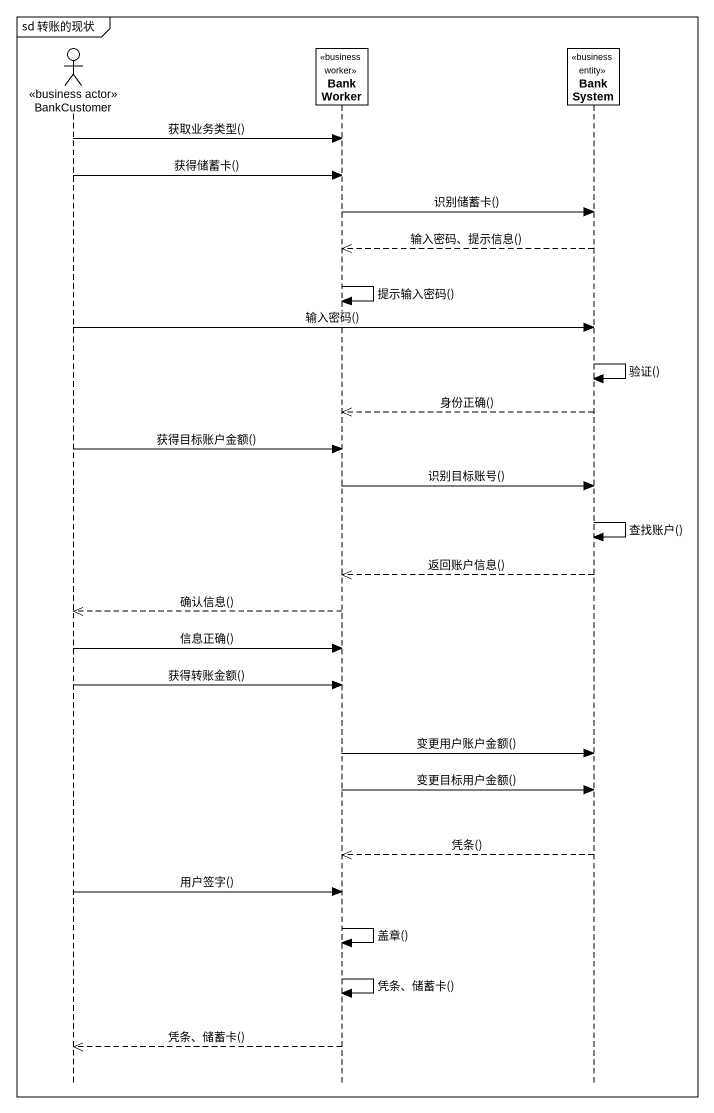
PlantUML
@startuml
mainframe sd 转账的现状
hide footbox
actor BankCustomer <<business actor>>
participant BankWorker <<business worker>>
participant BankSystem <<business entity>>

BankCustomer -> BankWorker : 获取业务类型()
BankCustomer -> BankWorker : 获得储蓄卡()
BankWorker -> BankSystem : 识别储蓄卡()
BankSystem -->> BankWorker : 输入密码、提示信息()
BankWorker -> BankWorker : 提示输入密码()
BankCustomer -> BankSystem : 输入密码()
BankSystem -> BankSystem : 验证()
BankSystem -->> BankWorker : 身份正确()
BankCustomer -> BankWorker : 获得目标账户金额()
BankWorker -> BankSystem : 识别目标账号()
BankSystem -> BankSystem : 查找账户()
BankSystem -->> BankWorker : 返回账户信息()
BankWorker -->> BankCustomer : 确认信息()
BankCustomer -> BankWorker : 信息正确()
BankCustomer -> BankWorker : 获得转账金额()
BankWorker -> BankSystem : 变更用户账户金额()
BankWorker -> BankSystem : 变更目标用户金额()
BankSystem -->> BankWorker : 凭条()
BankCustomer -> BankWorker : 用户签字()
BankWorker -> BankWorker : 盖章()
BankWorker -> BankWorker : 凭条、储蓄卡()
BankWorker -->> BankCustomer : 凭条、储蓄卡()
@enduml
